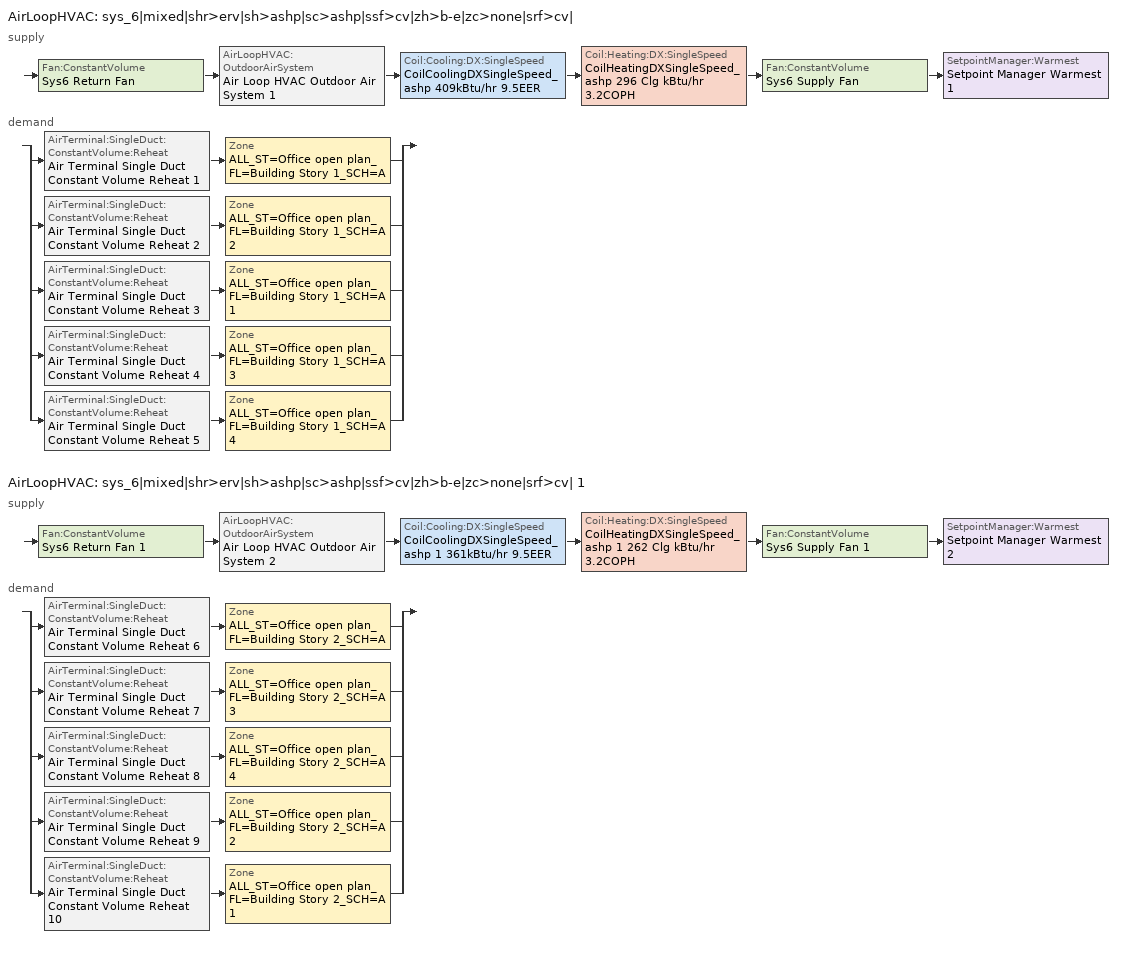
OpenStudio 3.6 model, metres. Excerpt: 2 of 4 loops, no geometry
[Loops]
AirLoopHVAC 'sys_6|mixed|shr>erv|sh>ashp|sc>ashp|ssf>cv|zh>b-e|zc>none|srf>cv|'
 supply: Fan:ConstantVolume 'Sys6 Return Fan' > AirLoopHVAC:OutdoorAirSystem 'Air Loop HVAC Outdoor Air System 1' > Coil:Cooling:DX:SingleSpeed 'CoilCoolingDXSingleSpeed_ashp 409kBtu/hr 9.5EER' > Coil:Heating:DX:SingleSpeed 'CoilHeatingDXSingleSpeed_ashp 296 Clg kBtu/hr 3.2COPH' > Fan:ConstantVolume 'Sys6 Supply Fan' > SetpointManager:Warmest 'Setpoint Manager Warmest 1'
 demand: split
  | AirTerminal:SingleDuct:ConstantVolume:Reheat 'Air Terminal Single Duct Constant Volume Reheat 1' > Zone 'ALL_ST=Office open plan_FL=Building Story 1_SCH=A'
  | AirTerminal:SingleDuct:ConstantVolume:Reheat 'Air Terminal Single Duct Constant Volume Reheat 2' > Zone 'ALL_ST=Office open plan_FL=Building Story 1_SCH=A 2'
  | AirTerminal:SingleDuct:ConstantVolume:Reheat 'Air Terminal Single Duct Constant Volume Reheat 3' > Zone 'ALL_ST=Office open plan_FL=Building Story 1_SCH=A 1'
  | AirTerminal:SingleDuct:ConstantVolume:Reheat 'Air Terminal Single Duct Constant Volume Reheat 4' > Zone 'ALL_ST=Office open plan_FL=Building Story 1_SCH=A 3'
  | AirTerminal:SingleDuct:ConstantVolume:Reheat 'Air Terminal Single Duct Constant Volume Reheat 5' > Zone 'ALL_ST=Office open plan_FL=Building Story 1_SCH=A 4'
AirLoopHVAC 'sys_6|mixed|shr>erv|sh>ashp|sc>ashp|ssf>cv|zh>b-e|zc>none|srf>cv| 1'
 supply: Fan:ConstantVolume 'Sys6 Return Fan 1' > AirLoopHVAC:OutdoorAirSystem 'Air Loop HVAC Outdoor Air System 2' > Coil:Cooling:DX:SingleSpeed 'CoilCoolingDXSingleSpeed_ashp 1 361kBtu/hr 9.5EER' > Coil:Heating:DX:SingleSpeed 'CoilHeatingDXSingleSpeed_ashp 1 262 Clg kBtu/hr 3.2COPH' > Fan:ConstantVolume 'Sys6 Supply Fan 1' > SetpointManager:Warmest 'Setpoint Manager Warmest 2'
 demand: split
  | AirTerminal:SingleDuct:ConstantVolume:Reheat 'Air Terminal Single Duct Constant Volume Reheat 6' > Zone 'ALL_ST=Office open plan_FL=Building Story 2_SCH=A'
  | AirTerminal:SingleDuct:ConstantVolume:Reheat 'Air Terminal Single Duct Constant Volume Reheat 7' > Zone 'ALL_ST=Office open plan_FL=Building Story 2_SCH=A 3'
  | AirTerminal:SingleDuct:ConstantVolume:Reheat 'Air Terminal Single Duct Constant Volume Reheat 8' > Zone 'ALL_ST=Office open plan_FL=Building Story 2_SCH=A 4'
  | AirTerminal:SingleDuct:ConstantVolume:Reheat 'Air Terminal Single Duct Constant Volume Reheat 9' > Zone 'ALL_ST=Office open plan_FL=Building Story 2_SCH=A 2'
  | AirTerminal:SingleDuct:ConstantVolume:Reheat 'Air Terminal Single Duct Constant Volume Reheat 10' > Zone 'ALL_ST=Office open plan_FL=Building Story 2_SCH=A 1'
[Sizing:Zone] Zone Cooling Design Supply Air Temperature {C}=14; Zone Heating Design Supply Air Temperature {C}=40; Zone Cooling Design Supply Air Humidity Ratio {kg-H2O/kg-air}=0.0085; Zone Heating Design Supply Air Humidity Ratio {kg-H2O/kg-air}=0.008; Cooling Design Air Flow Method=DesignDay; Heating Design Air Flow Method=DesignDay; Account for Dedicated Outdoor Air System=No; Dedicated Outdoor Air System Control Strategy=NeutralSupplyAir; Dedicated Outdoor Air Low Setpoint Temperature for Design {C}=autosize; Dedicated Outdoor Air High Setpoint Temperature for Design {C}=autosize; Zone Load Sizing Method=Sensible Load Only No Latent Load; Zone Latent Cooling Design Supply Air Humidity Ratio Input Method=HumidityRatioDifference; Zone Cooling Design Supply Air Humidity Ratio Difference {kgWater/kgDryAir}=0.005; Zone Latent Heating Design Supply Air Humidity Ratio Input Method=HumidityRatioDifference; Zone Humidification Design Supply Air Humidity Ratio Difference {kgWater/kgDryAir}=0.005
Name | Zone Cooling Design Supply Air Temperature Input Method | Zone Cooling Design Supply Air Temperature Difference {deltaC} | Zone Heating Design Supply Air Temperature Input Method | Zone Heating Design Supply Air Temperature Difference {deltaC} | Zone Heating Sizing Factor | Zone Cooling Sizing Factor
ALL_ST=Office open plan_FL=Building Story 2_SCH=A; ALL_ST=Office open plan_FL=Building Story 2_SCH=A 1; ALL_ST=Office open plan_FL=Building Story 1_SCH=A; ALL_ST=Office open plan_FL=Building Story 2_SCH=A 2; ALL_ST=Office open plan_FL=Building Story 1_SCH=A 1; ALL_ST=Office open plan_FL=Building Story 2_SCH=A 3; ALL_ST=Office open plan_FL=Building Story 1_SCH=A 2; ALL_ST=Office open plan_FL=Building Story 2_SCH=A 4; ALL_ST=Office open plan_FL=Building Story 1_SCH=A 3; ALL_ST=Office open plan_FL=Building Story 1_SCH=A 4 | TemperatureDifference | 11 | TemperatureDifference | 21 | 1.3 | 1
ALL_ST=- undefined -_FL=Building Story 3_SCH=A; ALL_ST=- undefined -_FL=Building Story 2_SCH=A; ALL_ST=- undefined -_FL=Building Story 1_SCH=A | SupplyAirTemperature | 11.11 | SupplyAirTemperature | 11.11
[Zone equipment]
ALL_ST=Office open plan_FL=Building Story 2_SCH=A: Zone HVAC Baseboard Convective Electric 6, Air Terminal Single Duct Constant Volume Reheat 6
ALL_ST=Office open plan_FL=Building Story 2_SCH=A 1: Zone HVAC Baseboard Convective Electric 10, Air Terminal Single Duct Constant Volume Reheat 10
ALL_ST=Office open plan_FL=Building Story 1_SCH=A: Zone HVAC Baseboard Convective Electric 1, Air Terminal Single Duct Constant Volume Reheat 1
ALL_ST=Office open plan_FL=Building Story 2_SCH=A 2: Zone HVAC Baseboard Convective Electric 9, Air Terminal Single Duct Constant Volume Reheat 9
ALL_ST=Office open plan_FL=Building Story 1_SCH=A 1: Zone HVAC Baseboard Convective Electric 3, Air Terminal Single Duct Constant Volume Reheat 3
ALL_ST=Office open plan_FL=Building Story 2_SCH=A 3: Zone HVAC Baseboard Convective Electric 7, Air Terminal Single Duct Constant Volume Reheat 7
ALL_ST=Office open plan_FL=Building Story 1_SCH=A 2: Zone HVAC Baseboard Convective Electric 2, Air Terminal Single Duct Constant Volume Reheat 2
ALL_ST=Office open plan_FL=Building Story 2_SCH=A 4: Zone HVAC Baseboard Convective Electric 8, Air Terminal Single Duct Constant Volume Reheat 8
ALL_ST=Office open plan_FL=Building Story 1_SCH=A 3: Zone HVAC Baseboard Convective Electric 4, Air Terminal Single Duct Constant Volume Reheat 4
ALL_ST=Office open plan_FL=Building Story 1_SCH=A 4: Zone HVAC Baseboard Convective Electric 5, Air Terminal Single Duct Constant Volume Reheat 5
[AirLoopHVAC] Design Supply Air Flow Rate {m3/s}=autosize; Design Return Air Flow Fraction of Supply Air Flow=1
Name | Availability Schedule
sys_6|mixed|shr>erv|sh>ashp|sc>ashp|ssf>cv|zh>b-e|zc>none|srf>cv| | sys_6|mixed|shr>none|sh>ashp|sc>ashp|ssf>cv|zh>b-e|zc>none|srf>cv| Occ Sch
sys_6|mixed|shr>erv|sh>ashp|sc>ashp|ssf>cv|zh>b-e|zc>none|srf>cv| 1 | sys_6|mixed|shr>none|sh>ashp|sc>ashp|ssf>cv|zh>b-e|zc>none|srf>cv| 1 Occ Sch
[Sizing:System] Design Outdoor Air Flow Rate {m3/s}=Autosize; Central Heating Maximum System Air Flow Ratio=0.3; Preheat Design Temperature {C}=7; Preheat Design Humidity Ratio {kg-H2O/kg-Air}=0.008; Precool Design Temperature {C}=12.8; Precool Design Humidity Ratio {kg-H2O/kg-Air}=0.008; Central Cooling Design Supply Air Temperature {C}=13; Central Heating Design Supply Air Temperature {C}=13.1; 100% Outdoor Air in Cooling=No; 100% Outdoor Air in Heating=No; Central Cooling Design Supply Air Humidity Ratio {kg-H2O/kg-Air}=0.0085; Zone Maximum Outdoor Air Fraction=1; Cooling Supply Air Flow Rate Per Floor Area {m3/s-m2}=0.00996765; Cooling Fraction of Autosized Cooling Supply Air Flow Rate=1; Cooling Supply Air Flow Rate Per Unit Cooling Capacity {m3/s-W}=3.94755e-05; Heating Supply Air Flow Rate Per Floor Area {m3/s-m2}=0.00996765; Heating Fraction of Autosized Heating Supply Air Flow Rate=1; Heating Fraction of Autosized Cooling Supply Air Flow Rate=1; Heating Supply Air Flow Rate Per Unit Heating Capacity {m3/s-W}=3.15882e-05; Cooling Design Capacity Method=CoolingDesignCapacity; Cooling Design Capacity {W}=autosize; Cooling Design Capacity Per Floor Area {W/m2}=234.7; Fraction of Autosized Cooling Design Capacity=1; Heating Design Capacity Method=HeatingDesignCapacity; Heating Design Capacity {W}=autosize; Heating Design Capacity Per Floor Area {W/m2}=157; Fraction of Autosized Heating Design Capacity=1; Central Cooling Capacity Control Method=OnOff; Occupant Diversity=autosize
sys_6|mixed|shr>erv|sh>ashp|sc>ashp|ssf>cv|zh>b-e|zc>none|srf>cv|; sys_6|mixed|shr>erv|sh>ashp|sc>ashp|ssf>cv|zh>b-e|zc>none|srf>cv| 1
[Fan:ConstantVolume] Availability Schedule=Always On Discrete; Fan Total Efficiency=0.39975; Pressure Rise {Pa}=640; Maximum Flow Rate {m3/s}=AutoSize; Motor Efficiency=0.615
Sys6 Supply Fan; Sys6 Return Fan; Sys6 Supply Fan 1; Sys6 Return Fan 1
[Coil:Heating:DX:SingleSpeed] Availability Schedule=Always On Discrete; Rated Air Flow Rate {m3/s}=Autosize; Rated Supply Fan Power Per Volume Flow Rate 2017 {W/(m3/s)}=773.3; Rated Supply Fan Power Per Volume Flow Rate 2023 {W/(m3/s)}=934.4; Total Heating Capacity Function of Temperature Curve=DXHEAT-NECB2011-REF-CAPFT; Total Heating Capacity Function of Flow Fraction Curve=DXHEAT-NECB2011-REF-CAPFFLOW; Energy Input Ratio Function of Temperature Curve=DXHEAT-NECB2011-REF-EIRFT; Energy Input Ratio Function of Flow Fraction Curve=DXHEAT-NECB2011-REF-EIRFFLOW; Part Load Fraction Correlation Curve=DXHEAT-NECB2011-REF-PLFFPLR; Minimum Outdoor Dry-Bulb Temperature for Compressor Operation {C}=-10; Defrost Strategy=Resistive; Defrost Control=Timed; Defrost Time Period Fraction=0.166667; Resistive Defrost Heater Capacity {W}=2000
Name | Rated Total Heating Capacity {W} | Rated COP {W/W}
CoilHeatingDXSingleSpeed_ashp 296 Clg kBtu/hr 3.2COPH | 86879.2 | 3.5388
CoilHeatingDXSingleSpeed_ashp 1 262 Clg kBtu/hr 3.2COPH | 76649.9 | 3.52227
[Coil:Cooling:DX:SingleSpeed] Availability Schedule=Always On Discrete; Rated Total Cooling Capacity {W}=autosize; Rated Sensible Heat Ratio=autosize; Rated COP {W/W}=3.2994; Rated Air Flow Rate {m3/s}=autosize; Rated Evaporator Fan Power Per Volume Flow Rate 2017 {W/(m3/s)}=773.3; Rated Evaporator Fan Power Per Volume Flow Rate 2023 {W/(m3/s)}=934.4; Total Cooling Capacity Function of Temperature Curve=DXCOOL-NECB2011-REF-CAPFT; Total Cooling Capacity Function of Flow Fraction Curve=DXCOOL-NECB2011-REF-CAPFFLOW; Energy Input Ratio Function of Temperature Curve=DXCOOL-NECB2011-REF-COOLEIRFT; Energy Input Ratio Function of Flow Fraction Curve=DXCOOL-NECB2011-REF-COOLEIRFFLOW; Part Load Fraction Correlation Curve=DXCOOL-NECB2011-REF-COOLPLFFPLR; Minimum Outdoor Dry-Bulb Temperature for Compressor Operation {C}=-25; Nominal Time for Condensate Removal to Begin {s}=0; Ratio of Initial Moisture Evaporation Rate and Steady State Latent Capacity=0; Maximum Cycling Rate {cycles/hr}=0; Latent Capacity Time Constant {s}=0; Condenser Type=AirCooled; Evaporative Condenser Effectiveness=0.9; Evaporative Condenser Air Flow Rate {m3/s}=autosize; Evaporative Condenser Pump Rated Power Consumption {W}=autosize; Crankcase Heater Capacity {W}=0; Maximum Outdoor Dry-Bulb Temperature for Crankcase Heater Operation {C}=10; Basin Heater Capacity {W/K}=0; Basin Heater Setpoint Temperature {C}=2
CoilCoolingDXSingleSpeed_ashp 409kBtu/hr 9.5EER; CoilCoolingDXSingleSpeed_ashp 1 361kBtu/hr 9.5EER
[Controller:OutdoorAir] Minimum Outdoor Air Flow Rate {m3/s}=autosize; Maximum Outdoor Air Flow Rate {m3/s}=Autosize; Economizer Control Type=DifferentialEnthalpy; Economizer Control Action Type=ModulateFlow; Lockout Type=NoLockout; Minimum Limit Type=FixedMinimum; High Humidity Control=No; Heat Recovery Bypass Control Type=BypassWhenOAFlowGreaterThanMinimum
Name | Minimum Outdoor Air Schedule | Controller Mechanical Ventilation
Controller Outdoor Air 1 | sys_6|mixed|shr>none|sh>ashp|sc>ashp|ssf>cv|zh>b-e|zc>none|srf>cv| Occ Sch | Controller Mechanical Ventilation 1
Controller Outdoor Air 2 | sys_6|mixed|shr>none|sh>ashp|sc>ashp|ssf>cv|zh>b-e|zc>none|srf>cv| 1 Occ Sch | Controller Mechanical Ventilation 2
[Controller:MechanicalVentilation] Availability Schedule=Always On Discrete; System Outdoor Air Method=ZoneSum
Controller Mechanical Ventilation 1; Controller Mechanical Ventilation 2
[AirLoopHVAC:OutdoorAirSystem]
Name | Controller
Air Loop HVAC Outdoor Air System 1 | Controller Outdoor Air 1
Air Loop HVAC Outdoor Air System 2 | Controller Outdoor Air 2
[SetpointManager:Warmest] Control Variable=Temperature; Minimum Setpoint Temperature {C}=13; Maximum Setpoint Temperature {C}=24; Strategy=MaximumTemperature
Name | Setpoint Node or NodeList
Setpoint Manager Warmest 1 | sys_6|mixed|shr>erv|sh>ashp|sc>ashp|ssf>cv|zh>b-e|zc>none|srf>cv| Supply Outlet Node
Setpoint Manager Warmest 2 | sys_6|mixed|shr>erv|sh>ashp|sc>ashp|ssf>cv|zh>b-e|zc>none|srf>cv| 1 Supply Outlet Node
[ZoneHVAC:Baseboard:Convective:Electric] Availability Schedule=Always On Discrete; Nominal Capacity {W}=autosize; Efficiency=1
Zone HVAC Baseboard Convective Electric 1; Zone HVAC Baseboard Convective Electric 2; Zone HVAC Baseboard Convective Electric 3; Zone HVAC Baseboard Convective Electric 4; Zone HVAC Baseboard Convective Electric 5; Zone HVAC Baseboard Convective Electric 6; Zone HVAC Baseboard Convective Electric 7; Zone HVAC Baseboard Convective Electric 8; Zone HVAC Baseboard Convective Electric 9; Zone HVAC Baseboard Convective Electric 10
[Coil:Heating:Gas] Availability Schedule=Always On Discrete; Gas Burner Efficiency=0.924; Nominal Capacity {W}=AutoSize; Parasitic Electric Load {W}=0; Part Load Fraction Correlation Curve=FURNACE-EFFPLR-NECB2011; Parasitic Gas Load {W}=0
Coil Heating Gas 1; Coil Heating Gas 2; Coil Heating Gas 3; Coil Heating Gas 4; Coil Heating Gas 5; Coil Heating Gas 6; Coil Heating Gas 7; Coil Heating Gas 8; Coil Heating Gas 9; Coil Heating Gas 10
[AirTerminal:SingleDuct:ConstantVolume:Reheat] Availability Schedule=Always On Discrete; Maximum Air Flow Rate {m3/s}=autosize; Maximum Hot Water or Steam Flow Rate {m3/s}=autosize; Minimum Hot Water or Steam Flow Rate {m3/s}=0; Convergence Tolerance=0.001; Maximum Reheat Air Temperature {C}=35
Name | Reheat Coil
Air Terminal Single Duct Constant Volume Reheat 1 | Coil Heating Gas 1
Air Terminal Single Duct Constant Volume Reheat 2 | Coil Heating Gas 2
Air Terminal Single Duct Constant Volume Reheat 3 | Coil Heating Gas 3
Air Terminal Single Duct Constant Volume Reheat 4 | Coil Heating Gas 4
Air Terminal Single Duct Constant Volume Reheat 5 | Coil Heating Gas 5
Air Terminal Single Duct Constant Volume Reheat 6 | Coil Heating Gas 6
Air Terminal Single Duct Constant Volume Reheat 7 | Coil Heating Gas 7
Air Terminal Single Duct Constant Volume Reheat 8 | Coil Heating Gas 8
Air Terminal Single Duct Constant Volume Reheat 9 | Coil Heating Gas 9
Air Terminal Single Duct Constant Volume Reheat 10 | Coil Heating Gas 10
[AvailabilityManager:NightCycle] Applicability Schedule=Always On Discrete; Control Type=CycleOnAny; Thermostat Tolerance {deltaC}=1; Cycling Run Time {s}=3600
Availability Manager Night Cycle 1; Availability Manager Night Cycle 2; Availability Manager Night Cycle 3
[HeatExchanger:AirToAir:SensibleAndLatent] Availability Schedule=Always On Discrete; Nominal Supply Air Flow Rate {m3/s}=autosize; Sensible Effectiveness at 100% Heating Air Flow=0.5; Latent Effectiveness at 100% Heating Air Flow=0.5; Sensible Effectiveness at 75% Heating Air Flow=0.5; Latent Effectiveness at 75% Heating Air Flow=0.5; Sensible Effectiveness at 100% Cooling Air Flow=0.5; Latent Effectiveness at 100% Cooling Air Flow=0.5; Sensible Effectiveness at 75% Cooling Air Flow=0.5; Latent Effectiveness at 75% Cooling Air Flow=0.5; Nominal Electric Power {W}=897.447; Supply Air Outlet Temperature Control=Yes; Heat Exchanger Type=Rotary; Frost Control Type=ExhaustOnly; Threshold Temperature {C}=-23.3; Initial Defrost Time Fraction=0.167; Rate of Defrost Time Fraction Increase {1/K}=1.44; Economizer Lockout=Yes
sys_6|mixed|shr>none|sh>ashp|sc>ashp|ssf>cv|zh>b-e|zc>none|srf>cv| ERV; sys_6|mixed|shr>none|sh>ashp|sc>ashp|ssf>cv|zh>b-e|zc>none|srf>cv| 1 ERV; sys_6|mixed|shr>none|sh>ashp|sc>ashp|ssf>cv|zh>b-e|zc>none|srf>cv| 2 ERV
[SetpointManager:OutdoorAirPretreat] Minimum Setpoint Temperature {C}=-99; Maximum Setpoint Temperature {C}=99; Minimum Setpoint Humidity Ratio {kgWater/kgDryAir}=1e-05; Maximum Setpoint Humidity Ratio {kgWater/kgDryAir}=1
Name | Setpoint Node or NodeList
Setpoint Manager Outdoor Air Pretreat 1 | sys_6|mixed|shr>none|sh>ashp|sc>ashp|ssf>cv|zh>b-e|zc>none|srf>cv| ERV Primary Outlet Air Node
Setpoint Manager Outdoor Air Pretreat 2 | sys_6|mixed|shr>none|sh>ashp|sc>ashp|ssf>cv|zh>b-e|zc>none|srf>cv| 1 ERV Primary Outlet Air Node
Setpoint Manager Outdoor Air Pretreat 3 | sys_6|mixed|shr>none|sh>ashp|sc>ashp|ssf>cv|zh>b-e|zc>none|srf>cv| 2 ERV Primary Outlet Air Node
[EnergyManagementSystem:Sensor] Output Variable or Output Meter Index Key=Environment; Output Variable or Output Meter=Site Outdoor Air Drybulb Temperature
OAT; OAT_1; OAT_2
[EnergyManagementSystem:Actuator] Actuated Component Type=Schedule:Year; Actuated Component Control Type=Schedule Value
Name | Actuated Component
sys6mixedshrnoneshashpscashpssfcvzhbezcnonesrfcvHtgSch0; sys6mixedshrnoneshashpscashpssfcvzhbezcnonesrfcv1HtgSch0; sys6mixedshrnoneshashpscashpssfcvzhbezcnonesrfcv2HtgSch0 | NECB-A-Thermostat Setpoint-Heating
sys6mixedshrnoneshashpscashpssfcvzhbezcnonesrfcvClgSch0; sys6mixedshrnoneshashpscashpssfcvzhbezcnonesrfcv1ClgSch0; sys6mixedshrnoneshashpscashpssfcvzhbezcnonesrfcv2ClgSch0 | NECB-A-Thermostat Setpoint-Cooling
[EnergyManagementSystem:Program]
sys6mixedshrnoneshashpscashpssfcvzhbezcnonesrfcvOptimumStartProg0: IF DaylightSavings==0 && DayOfWeek>1 && Hour==5 && OAT<23.9 && OAT>1.7; SET sys6mixedshrnoneshashpscashpssfcvzhbezcnonesrfcvClgSch0 = 29.4; SET sys6mixedshrnoneshashpscashpssfcvzhbezcnonesrfcvHtgSch0 = 15.6; ELSEIF DaylightSavings==0 && DayOfWeek==1 && Hour==7 && OAT<23.9 && OAT>1.7; SET sys6mixedshrnoneshashpscashpssfcvzhbezcnonesrfcvClgSch0 = 29.4; SET sys6mixedshrnoneshashpscashpssfcvzhbezcnonesrfcvHtgSch0 = 15.6; ELSEIF DaylightSavings==1 && DayOfWeek>1 && Hour==4 && OAT<23.9 && OAT>1.7; SET sys6mixedshrnoneshashpscashpssfcvzhbezcnonesrfcvClgSch0 = 29.4; SET sys6mixedshrnoneshashpscashpssfcvzhbezcnonesrfcvHtgSch0 = 15.6; ELSEIF DaylightSavings==1 && DayOfWeek==1 && Hour==6 && OAT<23.9 && OAT>1.7; SET sys6mixedshrnoneshashpscashpssfcvzhbezcnonesrfcvClgSch0 = 29.4; SET sys6mixedshrnoneshashpscashpssfcvzhbezcnonesrfcvHtgSch0 = 15.6; ELSE; SET sys6mixedshrnoneshashpscashpssfcvzhbezcnonesrfcvClgSch0 = NULL; SET sys6mixedshrnoneshashpscashpssfcvzhbezcnonesrfcvHtgSch0 = NULL; ENDIF
[Schedule:Ruleset]
Name | Default Day Schedule | Summer Design Day Schedule | Winter Design Day Schedule
sys_6|mixed|shr>none|sh>ashp|sc>ashp|ssf>cv|zh>b-e|zc>none|srf>cv| Occ Sch | sys_6|mixed|shr>none|sh>ashp|sc>ashp|ssf>cv|zh>b-e|zc>none|srf>cv| Occ Sch Default | sys_6|mixed|shr>none|sh>ashp|sc>ashp|ssf>cv|zh>b-e|zc>none|srf>cv| Occ Sch Summer Design Day | sys_6|mixed|shr>none|sh>ashp|sc>ashp|ssf>cv|zh>b-e|zc>none|srf>cv| Occ Sch Winter Design Day
sys_6|mixed|shr>none|sh>ashp|sc>ashp|ssf>cv|zh>b-e|zc>none|srf>cv| 1 Occ Sch | sys_6|mixed|shr>none|sh>ashp|sc>ashp|ssf>cv|zh>b-e|zc>none|srf>cv| 1 Occ Sch Default | sys_6|mixed|shr>none|sh>ashp|sc>ashp|ssf>cv|zh>b-e|zc>none|srf>cv| 1 Occ Sch Summer Design Day | sys_6|mixed|shr>none|sh>ashp|sc>ashp|ssf>cv|zh>b-e|zc>none|srf>cv| 1 Occ Sch Winter Design Day
[Schedule:Day]
sys_6|mixed|shr>none|sh>ashp|sc>ashp|ssf>cv|zh>b-e|zc>none|srf>cv| Occ Sch Default; sys_6|mixed|shr>none|sh>ashp|sc>ashp|ssf>cv|zh>b-e|zc>none|srf>cv| 1 Occ Sch Default: 8, 0, 0, 19, 0, 1, 24, 0, 0
sys_6|mixed|shr>none|sh>ashp|sc>ashp|ssf>cv|zh>b-e|zc>none|srf>cv| Occ Sch Winter Design Day; sys_6|mixed|shr>none|sh>ashp|sc>ashp|ssf>cv|zh>b-e|zc>none|srf>cv| Occ Sch Summer Design Day; sys_6|mixed|shr>none|sh>ashp|sc>ashp|ssf>cv|zh>b-e|zc>none|srf>cv| 1 Occ Sch Winter Design Day; sys_6|mixed|shr>none|sh>ashp|sc>ashp|ssf>cv|zh>b-e|zc>none|srf>cv| 1 Occ Sch Summer Design Day: 24, 0, 1
sys_6|mixed|shr>none|sh>ashp|sc>ashp|ssf>cv|zh>b-e|zc>none|srf>cv| Occ Sch Sunday; sys_6|mixed|shr>none|sh>ashp|sc>ashp|ssf>cv|zh>b-e|zc>none|srf>cv| 1 Occ Sch Sunday: 24, 0, 0
[Schedule:Rule] Rule Order=0; Apply Sunday=Yes; Apply Saturday=Yes; Date Specification Type=DateRange; Start Month=1; Start Day=1; End Month=12; End Day=31
Name | Schedule Ruleset | Day Schedule
sys_6|mixed|shr>none|sh>ashp|sc>ashp|ssf>cv|zh>b-e|zc>none|srf>cv| Occ Sch Sunday Rule | sys_6|mixed|shr>none|sh>ashp|sc>ashp|ssf>cv|zh>b-e|zc>none|srf>cv| Occ Sch | sys_6|mixed|shr>none|sh>ashp|sc>ashp|ssf>cv|zh>b-e|zc>none|srf>cv| Occ Sch Sunday
sys_6|mixed|shr>none|sh>ashp|sc>ashp|ssf>cv|zh>b-e|zc>none|srf>cv| 1 Occ Sch Sunday Rule | sys_6|mixed|shr>none|sh>ashp|sc>ashp|ssf>cv|zh>b-e|zc>none|srf>cv| 1 Occ Sch | sys_6|mixed|shr>none|sh>ashp|sc>ashp|ssf>cv|zh>b-e|zc>none|srf>cv| 1 Occ Sch Sunday
[Schedule:Constant]
Always On Discrete: Value=1
[Curve:Cubic]
Name | Coefficient1 Constant | Coefficient2 x | Coefficient3 x**2 | Coefficient4 x**3 | Minimum Value of x | Maximum Value of x
DXHEAT-NECB2011-REF-CAPFT | 0.729009 | 0.0319275 | 0.000136404 | -8.748e-06 | -20 | 20
DXHEAT-NECB2011-REF-CAPFFLOW | 0.84 | 0.16 | 0 | 0 | 0.5 | 1.5
DXHEAT-NECB2011-REF-EIRFT | 1.2183 | -0.03612 | 0.00142 | -2.68e-05 | -20 | 20
DXHEAT-NECB2011-REF-PLFFPLR | 0.3696 | 2.3362 | -2.9577 | 1.2596 | 0.7 | 1
DXCOOL-NECB2011-REF-COOLPLFFPLR | 0.0277 | 4.9151 | -8.184 | 4.2702 | 0.7 | 1
FURNACE-EFFPLR-NECB2011 | 0.722 | 0.8211 | -1.0396 | 0.5 | 0 | 1
[Curve:Quadratic]
Name | Coefficient1 Constant | Coefficient2 x | Coefficient3 x**2 | Minimum Value of x | Maximum Value of x
DXHEAT-NECB2011-REF-EIRFFLOW | 1.3824 | -0.4336 | 0.0512 | 0 | 1
DXCOOL-NECB2011-REF-CAPFFLOW | 0.8 | 0.2 | 0 | 0.5 | 1.5
DXCOOL-NECB2011-REF-COOLEIRFFLOW | 1.1552 | -0.1808 | 0.0256 | 0.5 | 1.5
[Curve:Biquadratic] Minimum Value of x=13; Maximum Value of x=24; Minimum Value of y=24; Maximum Value of y=46
Name | Coefficient1 Constant | Coefficient2 x | Coefficient3 x**2 | Coefficient4 y | Coefficient5 y**2 | Coefficient6 x*y
DXCOOL-NECB2011-REF-CAPFT | 0.867905 | 0.0142459 | 0.00055436 | -0.0075575 | 3.3e-05 | -0.0001918
DXCOOL-NECB2011-REF-COOLEIRFT | 0.114171 | 0.0281822 | -0.0004199 | 0.0214108 | 0.000161028 | -0.000679104
